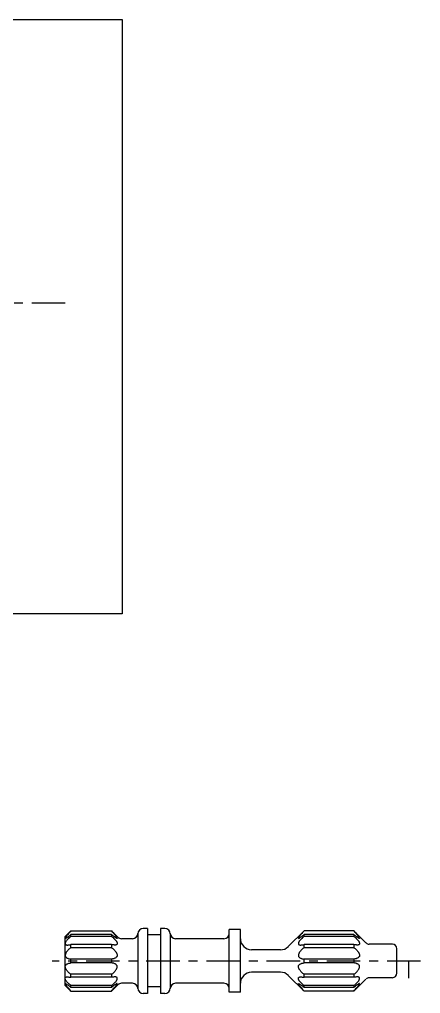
# Model space of a CAD drawing. Extents: x 0 to 74.6, y -2.9 to 21.7.
# Drawn here: x 46.96 to 51.46, y 9.06 to 19.98 of the extents above; entities that cross this region are included whole.
import ezdxf

# ---------------------------------------------------------------- set-up
doc = ezdxf.new("R2010")
doc.units = 0
doc.header["$LTSCALE"] = 0.3
doc.header["$MEASUREMENT"] = 0
doc.linetypes.add('CENTER', pattern=[2, 1.25, -0.25, 0.25, -0.25])
for name, color, linetype in [('1', 1, 'CONTINUOUS'), ('L1_', 7, 'CONTINUOUS'), ('NOTES', 2, 'CONTINUOUS')]:
    doc.layers.add(name, color=color, linetype=linetype)

msp = doc.modelspace()

# ---------------------------------------------------------------- linework, layer by layer
at = {"layer": '1'}
for p, q in [((48.292, 9.728), (48.292, 9.423)), ((48.401, 9.788), (48.352, 9.788)), ((48.401, 9.788, 0.686), (48.401, 9.058, 2.193)), ((48.546, 9.788, 0.686), (48.546, 9.058, 2.193)), ((48.595, 9.788), (48.546, 9.788)), ((48.655, 9.728), (48.655, 9.423)), ((48.546, 9.715), (48.401, 9.715)), ((48.292, 9.423), (48.292, 9.118)), ((48.655, 9.423), (48.655, 9.118)), ((48.546, 9.132), (48.401, 9.132)), ((48.401, 9.058), (48.352, 9.058)), ((48.595, 9.058), (48.546, 9.058))]:
    msp.add_line(p, q, dxfattribs=at)
at = {"layer": '1', "linetype": 'CENTER'}
msp.add_line((51.461, 9.423), (47.332, 9.423), dxfattribs=at)
at = {"layer": '1'}
for centre, start, end in [((48.232, 9.733), 270, 0), ((48.352, 9.728), 90, 180), ((48.595, 9.728), 0, 90), ((48.715, 9.733), 180, 270), ((48.232, 9.113), 0, 90), ((48.352, 9.118), 180, 270), ((48.595, 9.118), 270, 360), ((48.715, 9.113), 90, 180)]:
    msp.add_arc(centre, 0.06, start, end, dxfattribs=at)
at = {"layer": 'L1_', "color": 3, "linetype": 'CENTER'}
msp.add_line((47.478, 16.8), (38.857, 16.8), dxfattribs=at)
at = {"layer": 'L1_', "color": 2, "linetype": 'Continuous'}
for p, q in [((47.477, 9.698, 2.82), (47.54, 9.761, 2.82)), ((47.54, 9.761, 2.82), (47.997, 9.761, 2.82)), ((48.067, 9.691, 2.82), (47.997, 9.761, 2.82)), ((49.317, 9.072, 2.82), (49.317, 9.775, 2.82)), ((49.442, 9.072, 2.82), (49.442, 9.775, 2.82)), ((49.979, 9.585, 2.82), (50.155, 9.761, 2.82)), ((50.715, 9.761, 2.82), (50.155, 9.761, 2.82)), ((50.85, 9.625, 2.82), (50.715, 9.761, 2.82)), ((47.477, 9.148, 2.82), (47.477, 9.698, 2.82)), ((48.232, 9.673, 0.878), (48.11, 9.673, 2.82)), ((49.257, 9.673), (48.715, 9.673, 2.539)), ((49.891, 9.548, 2.82), (49.567, 9.548, 2.82)), ((51.197, 9.286, 2.82), (51.197, 9.561, 2.82)), ((49.891, 9.298, 2.82), (49.567, 9.298, 2.82)), ((49.979, 9.262, 2.82), (50.155, 9.086, 2.82)), ((50.85, 9.221, 2.82), (50.715, 9.086, 2.82)), ((47.477, 9.148, 2.82), (47.54, 9.086, 2.82)), ((47.54, 9.086, 2.82), (47.997, 9.086, 2.82)), ((48.067, 9.156, 2.82), (47.997, 9.086, 2.82)), ((48.232, 9.173, 0.878), (48.11, 9.173, 2.82)), ((49.257, 9.173), (48.715, 9.173, 2.539)), ((50.715, 9.086, 2.82), (50.155, 9.086, 2.82))]:
    msp.add_line(p, q, dxfattribs=at)
at = {"layer": 'L1_', "color": 2, "linetype": 'CENTER'}
for p, q in [((49.442, 9.775), (49.317, 9.775)), ((49.442, 9.072), (49.317, 9.072))]:
    msp.add_line(p, q, dxfattribs=at)
at = {"layer": 'L1_', "color": 3, "linetype": 'Continuous'}
for p, q in [((47.997, 9.72), (47.54, 9.72)), ((47.54, 9.699), (47.54, 9.72)), ((47.997, 9.699), (47.54, 9.699)), ((47.997, 9.72), (47.997, 9.699)), ((50.715, 9.72), (50.155, 9.72)), ((50.155, 9.699), (50.155, 9.72)), ((50.715, 9.699), (50.155, 9.699)), ((50.715, 9.72), (50.715, 9.699)), ((47.997, 9.607), (47.54, 9.607)), ((47.54, 9.57), (47.54, 9.607)), ((47.997, 9.57), (47.54, 9.57)), ((47.997, 9.607), (47.997, 9.57)), ((50.155, 9.57), (50.155, 9.607)), ((50.715, 9.607), (50.155, 9.607)), ((50.715, 9.57), (50.155, 9.57)), ((50.715, 9.607), (50.715, 9.57)), ((51.147, 9.611), (50.886, 9.611)), ((47.997, 9.444), (47.54, 9.444)), ((47.54, 9.402), (47.54, 9.444)), ((47.997, 9.402), (47.54, 9.402)), ((47.997, 9.444), (47.997, 9.402)), ((50.715, 9.444), (50.155, 9.444)), ((50.155, 9.402), (50.155, 9.444)), ((50.715, 9.402), (50.155, 9.402)), ((50.715, 9.444), (50.715, 9.402)), ((51.332, 9.23), (51.332, 9.423)), ((47.997, 9.276), (47.54, 9.276)), ((47.54, 9.24), (47.54, 9.276)), ((47.997, 9.24), (47.54, 9.24)), ((47.997, 9.276), (47.997, 9.24)), ((50.155, 9.24), (50.155, 9.276)), ((50.715, 9.276), (50.155, 9.276)), ((50.715, 9.24), (50.155, 9.24)), ((50.715, 9.276), (50.715, 9.24)), ((51.147, 9.236), (50.886, 9.236)), ((47.54, 9.127), (47.54, 9.148)), ((47.997, 9.148), (47.54, 9.148)), ((47.997, 9.127), (47.54, 9.127)), ((47.997, 9.148), (47.997, 9.127)), ((50.155, 9.127), (50.155, 9.148)), ((50.715, 9.148), (50.155, 9.148)), ((50.715, 9.127), (50.155, 9.127)), ((50.715, 9.148), (50.715, 9.127))]:
    msp.add_line(p, q, dxfattribs=at)
for points in [[(47.54, 9.761, -0.009933), (47.524, 9.741, -0.0094), (47.506, 9.72, 0.011742), (47.494, 9.706, 0.019453), (47.487, 9.697, 0.038964), (47.477, 9.679, 0.318203), (47.478, 9.677, 0.31394), (47.48, 9.676, 0.036188), (47.497, 9.686, 0.024162), (47.515, 9.699, 0.016725), (47.54, 9.72)], [(47.997, 9.761, 0.009933), (48.013, 9.741, 0.0094), (48.031, 9.72, -0.011742), (48.043, 9.706, -0.019453), (48.05, 9.697, -0.038964), (48.06, 9.679, -0.318203), (48.059, 9.677, -0.31394), (48.057, 9.676, -0.036188), (48.04, 9.686, -0.024162), (48.022, 9.699, -0.016725), (47.997, 9.72)], [(50.155, 9.761, -0.009933), (50.139, 9.741, -0.0094), (50.121, 9.72, 0.011742), (50.109, 9.706, 0.019453), (50.102, 9.697, 0.038964), (50.092, 9.679, 0.318203), (50.093, 9.677, 0.31394), (50.095, 9.676, 0.036188), (50.112, 9.686, 0.024162), (50.13, 9.699, 0.016725), (50.155, 9.72)], [(50.715, 9.761, 0.009933), (50.731, 9.741, 0.0094), (50.749, 9.72, -0.011742), (50.761, 9.706, -0.019453), (50.767, 9.697, -0.038964), (50.777, 9.679, -0.318203), (50.777, 9.677, -0.31394), (50.775, 9.676, -0.036188), (50.758, 9.686, -0.024162), (50.74, 9.699, -0.016725), (50.715, 9.72)], [(47.54, 9.699, 0.051857), (47.531, 9.692, 0.025464), (47.514, 9.677, 0.001412), (47.499, 9.661, 0.004446), (47.495, 9.656, 0.02446), (47.486, 9.645, 0.045631), (47.482, 9.638, 0.048749), (47.479, 9.631, 0.041627), (47.478, 9.623, 0.065034), (47.478, 9.613, 0.121713), (47.48, 9.608, 0.115954), (47.484, 9.605, 0.06813), (47.492, 9.603, 0.046127), (47.5, 9.602, 0.030127), (47.511, 9.603, 0.011037), (47.525, 9.604, -0.010256), (47.54, 9.607)], [(47.997, 9.699, -0.051857), (48.007, 9.692, -0.025464), (48.023, 9.677, -0.001412), (48.038, 9.661, -0.004446), (48.043, 9.656, -0.02446), (48.051, 9.645, -0.045631), (48.055, 9.638, -0.048749), (48.058, 9.631, -0.041627), (48.059, 9.623, -0.065034), (48.059, 9.613, -0.121713), (48.057, 9.608, -0.115954), (48.053, 9.605, -0.06813), (48.045, 9.603, -0.046127), (48.037, 9.602, -0.030127), (48.026, 9.603, -0.011037), (48.012, 9.604, 0.010256), (47.997, 9.607)], [(50.155, 9.699, 0.051857), (50.146, 9.692, 0.025464), (50.129, 9.677, 0.001412), (50.114, 9.661, 0.004446), (50.11, 9.656, 0.02446), (50.101, 9.645, 0.045631), (50.097, 9.638, 0.048749), (50.094, 9.631, 0.041627), (50.093, 9.623, 0.065034), (50.093, 9.613, 0.121713), (50.095, 9.608, 0.115954), (50.099, 9.605, 0.06813), (50.107, 9.603, 0.046127), (50.115, 9.602, 0.030127), (50.126, 9.603, 0.011037), (50.14, 9.604, -0.010256), (50.155, 9.607)], [(50.715, 9.699, -0.051857), (50.724, 9.692, -0.025464), (50.74, 9.677, -0.001412), (50.755, 9.661, -0.004446), (50.76, 9.656, -0.02446), (50.769, 9.645, -0.045631), (50.773, 9.638, -0.048749), (50.775, 9.631, -0.041627), (50.777, 9.623, -0.065034), (50.777, 9.613, -0.121713), (50.775, 9.608, -0.115954), (50.771, 9.605, -0.06813), (50.763, 9.603, -0.046127), (50.755, 9.602, -0.030127), (50.743, 9.603, -0.011037), (50.73, 9.604, 0.010256), (50.715, 9.607)], [(47.54, 9.57, 0.023794), (47.528, 9.563, 0.030572), (47.519, 9.556, 0.03008), (47.511, 9.548, 0.017896), (47.499, 9.535, 0.012957), (47.492, 9.524, 0.021995), (47.487, 9.518, 0.021904), (47.484, 9.511, 0.019321), (47.481, 9.503, 0.061117), (47.477, 9.487, 0.11274), (47.478, 9.478, 0.101849), (47.482, 9.47, 0.056123), (47.493, 9.46, 0.034902), (47.505, 9.453, 0.044004), (47.516, 9.449, 0.03233), (47.522, 9.448, -0.012533), (47.54, 9.444)], [(47.997, 9.57, -0.023794), (48.01, 9.563, -0.030572), (48.019, 9.556, -0.03008), (48.026, 9.548, -0.017896), (48.038, 9.535, -0.012957), (48.046, 9.524, -0.021995), (48.05, 9.518, -0.021904), (48.053, 9.511, -0.019321), (48.056, 9.503, -0.061117), (48.06, 9.487, -0.11274), (48.059, 9.478, -0.101849), (48.055, 9.47, -0.056123), (48.044, 9.46, -0.034902), (48.032, 9.453, -0.044004), (48.022, 9.449, -0.03233), (48.015, 9.448, 0.012533), (47.997, 9.444)], [(50.155, 9.57, 0.023794), (50.143, 9.563, 0.030572), (50.134, 9.556, 0.03008), (50.126, 9.548, 0.017896), (50.114, 9.535, 0.012957), (50.107, 9.524, 0.021995), (50.102, 9.518, 0.021904), (50.099, 9.511, 0.019321), (50.096, 9.503, 0.061117), (50.092, 9.487, 0.11274), (50.093, 9.478, 0.101849), (50.097, 9.47, 0.056123), (50.108, 9.46, 0.034902), (50.12, 9.453, 0.044004), (50.131, 9.449, 0.03233), (50.137, 9.448, -0.012533), (50.155, 9.444)], [(50.715, 9.57, -0.023794), (50.727, 9.563, -0.030572), (50.736, 9.556, -0.03008), (50.744, 9.548, -0.017896), (50.755, 9.535, -0.012957), (50.763, 9.524, -0.021995), (50.767, 9.518, -0.021904), (50.771, 9.511, -0.019321), (50.774, 9.503, -0.061117), (50.778, 9.487, -0.11274), (50.777, 9.478, -0.101849), (50.773, 9.47, -0.056123), (50.761, 9.46, -0.034902), (50.749, 9.453, -0.044004), (50.739, 9.449, -0.03233), (50.732, 9.448, 0.012533), (50.715, 9.444)], [(47.54, 9.276, -0.023794), (47.528, 9.284, -0.030572), (47.519, 9.291, -0.03008), (47.511, 9.298, -0.017896), (47.499, 9.312, -0.012957), (47.492, 9.323, -0.021995), (47.487, 9.329, -0.021904), (47.484, 9.336, -0.019321), (47.481, 9.343, -0.061117), (47.477, 9.36, -0.11274), (47.478, 9.369, -0.101849), (47.482, 9.376, -0.056123), (47.493, 9.386, -0.034902), (47.505, 9.393, -0.044004), (47.516, 9.397, -0.03233), (47.522, 9.399, 0.012533), (47.54, 9.402)], [(47.997, 9.276, 0.023794), (48.01, 9.284, 0.030572), (48.019, 9.291, 0.03008), (48.026, 9.298, 0.017896), (48.038, 9.312, 0.012957), (48.046, 9.323, 0.021995), (48.05, 9.329, 0.021904), (48.053, 9.336, 0.019321), (48.056, 9.343, 0.061117), (48.06, 9.36, 0.11274), (48.059, 9.369, 0.101849), (48.055, 9.376, 0.056123), (48.044, 9.386, 0.034902), (48.032, 9.393, 0.044004), (48.022, 9.397, 0.03233), (48.015, 9.399, -0.012533), (47.997, 9.402)], [(50.155, 9.276, -0.023794), (50.143, 9.284, -0.030572), (50.134, 9.291, -0.03008), (50.126, 9.298, -0.017896), (50.114, 9.312, -0.012957), (50.107, 9.323, -0.021995), (50.102, 9.329, -0.021904), (50.099, 9.336, -0.019321), (50.096, 9.343, -0.061117), (50.092, 9.36, -0.11274), (50.093, 9.369, -0.101849), (50.097, 9.376, -0.056123), (50.108, 9.386, -0.034902), (50.12, 9.393, -0.044004), (50.131, 9.397, -0.03233), (50.137, 9.399, 0.012533), (50.155, 9.402)], [(50.715, 9.276, 0.023794), (50.727, 9.284, 0.030572), (50.736, 9.291, 0.03008), (50.744, 9.298, 0.017896), (50.755, 9.312, 0.012957), (50.763, 9.323, 0.021995), (50.767, 9.329, 0.021904), (50.771, 9.336, 0.019321), (50.774, 9.343, 0.061117), (50.778, 9.36, 0.11274), (50.777, 9.369, 0.101849), (50.773, 9.376, 0.056123), (50.761, 9.386, 0.034902), (50.749, 9.393, 0.044004), (50.739, 9.397, 0.03233), (50.732, 9.399, -0.012533), (50.715, 9.402)], [(47.54, 9.148, -0.051857), (47.531, 9.154, -0.025464), (47.514, 9.17, -0.001412), (47.499, 9.186, -0.004446), (47.495, 9.191, -0.02446), (47.486, 9.202, -0.045631), (47.482, 9.208, -0.048749), (47.479, 9.215, -0.041627), (47.478, 9.224, -0.065034), (47.478, 9.234, -0.121713), (47.48, 9.238, -0.115954), (47.484, 9.241, -0.06813), (47.492, 9.244, -0.046127), (47.5, 9.245, -0.030127), (47.511, 9.244, -0.011037), (47.525, 9.242, 0.010256), (47.54, 9.24)], [(47.997, 9.148, 0.051857), (48.007, 9.154, 0.025464), (48.023, 9.17, 0.001412), (48.038, 9.186, 0.004446), (48.043, 9.191, 0.02446), (48.051, 9.202, 0.045631), (48.055, 9.208, 0.048749), (48.058, 9.215, 0.041627), (48.059, 9.224, 0.065034), (48.059, 9.234, 0.121713), (48.057, 9.238, 0.115954), (48.053, 9.241, 0.06813), (48.045, 9.244, 0.046127), (48.037, 9.245, 0.030127), (48.026, 9.244, 0.011037), (48.012, 9.242, -0.010256), (47.997, 9.24)], [(50.155, 9.148, -0.051857), (50.146, 9.154, -0.025464), (50.129, 9.17, -0.001412), (50.114, 9.186, -0.004446), (50.11, 9.191, -0.02446), (50.101, 9.202, -0.045631), (50.097, 9.208, -0.048749), (50.094, 9.215, -0.041627), (50.093, 9.224, -0.065034), (50.093, 9.234, -0.121713), (50.095, 9.238, -0.115954), (50.099, 9.241, -0.06813), (50.107, 9.244, -0.046127), (50.115, 9.245, -0.030127), (50.126, 9.244, -0.011037), (50.14, 9.242, 0.010256), (50.155, 9.24)], [(50.715, 9.148, 0.051857), (50.724, 9.154, 0.025464), (50.74, 9.17, 0.001412), (50.755, 9.186, 0.004446), (50.76, 9.191, 0.02446), (50.769, 9.202, 0.045631), (50.773, 9.208, 0.048749), (50.775, 9.215, 0.041627), (50.777, 9.224, 0.065034), (50.777, 9.234, 0.121713), (50.775, 9.238, 0.115954), (50.771, 9.241, 0.06813), (50.763, 9.244, 0.046127), (50.755, 9.245, 0.030127), (50.743, 9.244, 0.011037), (50.73, 9.242, -0.010256), (50.715, 9.24)], [(47.54, 9.086, 0.009933), (47.524, 9.106, 0.0094), (47.506, 9.127, -0.011742), (47.494, 9.141, -0.019453), (47.487, 9.15, -0.038964), (47.477, 9.167, -0.318203), (47.478, 9.17, -0.31394), (47.48, 9.17, -0.036188), (47.497, 9.161, -0.024162), (47.515, 9.148, -0.016725), (47.54, 9.127)], [(47.997, 9.086, -0.009933), (48.013, 9.106, -0.0094), (48.031, 9.127, 0.011742), (48.043, 9.141, 0.019453), (48.05, 9.15, 0.038964), (48.06, 9.167, 0.318203), (48.059, 9.17, 0.31394), (48.057, 9.17, 0.036188), (48.04, 9.161, 0.024162), (48.022, 9.148, 0.016725), (47.997, 9.127)], [(50.155, 9.086, 0.009933), (50.139, 9.106, 0.0094), (50.121, 9.127, -0.011742), (50.109, 9.141, -0.019453), (50.102, 9.15, -0.038964), (50.092, 9.167, -0.318203), (50.093, 9.17, -0.31394), (50.095, 9.17, -0.036188), (50.112, 9.161, -0.024162), (50.13, 9.148, -0.016725), (50.155, 9.127)], [(50.715, 9.086, -0.009933), (50.731, 9.106, -0.0094), (50.749, 9.127, 0.011742), (50.761, 9.141, 0.019453), (50.767, 9.15, 0.038964), (50.777, 9.167, 0.318203), (50.777, 9.17, 0.31394), (50.775, 9.17, 0.036188), (50.758, 9.161, 0.024162), (50.74, 9.148, 0.016725), (50.715, 9.127)]]:
    msp.add_lwpolyline(points, format="xyb", dxfattribs=at)
at = {"layer": 'L1_', "color": 2, "linetype": 'Continuous'}
for centre, radius, start, end in [((49.257, 9.733, 2.82), 0.06, 270, 0), ((48.11, 9.733, 2.82), 0.06, 225, 270), ((49.567, 9.673, 2.82), 0.125, 180, 270), ((49.891, 9.673, 2.82), 0.125, 270, 315), ((49.567, 9.173, 2.82), 0.125, 90, 180), ((49.891, 9.173, 2.82), 0.125, 45, 90), ((48.11, 9.113, 2.82), 0.06, 90, 135), ((49.257, 9.113, 2.82), 0.06, 0, 90)]:
    msp.add_arc(centre, radius, start, end, dxfattribs=at)
at = {"layer": 'L1_', "color": 3, "linetype": 'Continuous'}
for centre, start, end in [((50.886, 9.661), 225, 270), ((51.147, 9.561), 0, 90), ((51.147, 9.286), 270, 0), ((50.886, 9.186), 90, 135)]:
    msp.add_arc(centre, 0.05, start, end, dxfattribs=at)
at = {"layer": 'NOTES'}
for p, q in [((38.117, 19.982), (48.117, 19.982)), ((48.117, 19.982), (48.117, 13.315)), ((48.117, 13.315), (38.117, 13.315))]:
    msp.add_line(p, q, dxfattribs=at)

doc.saveas('drawing.dxf')
